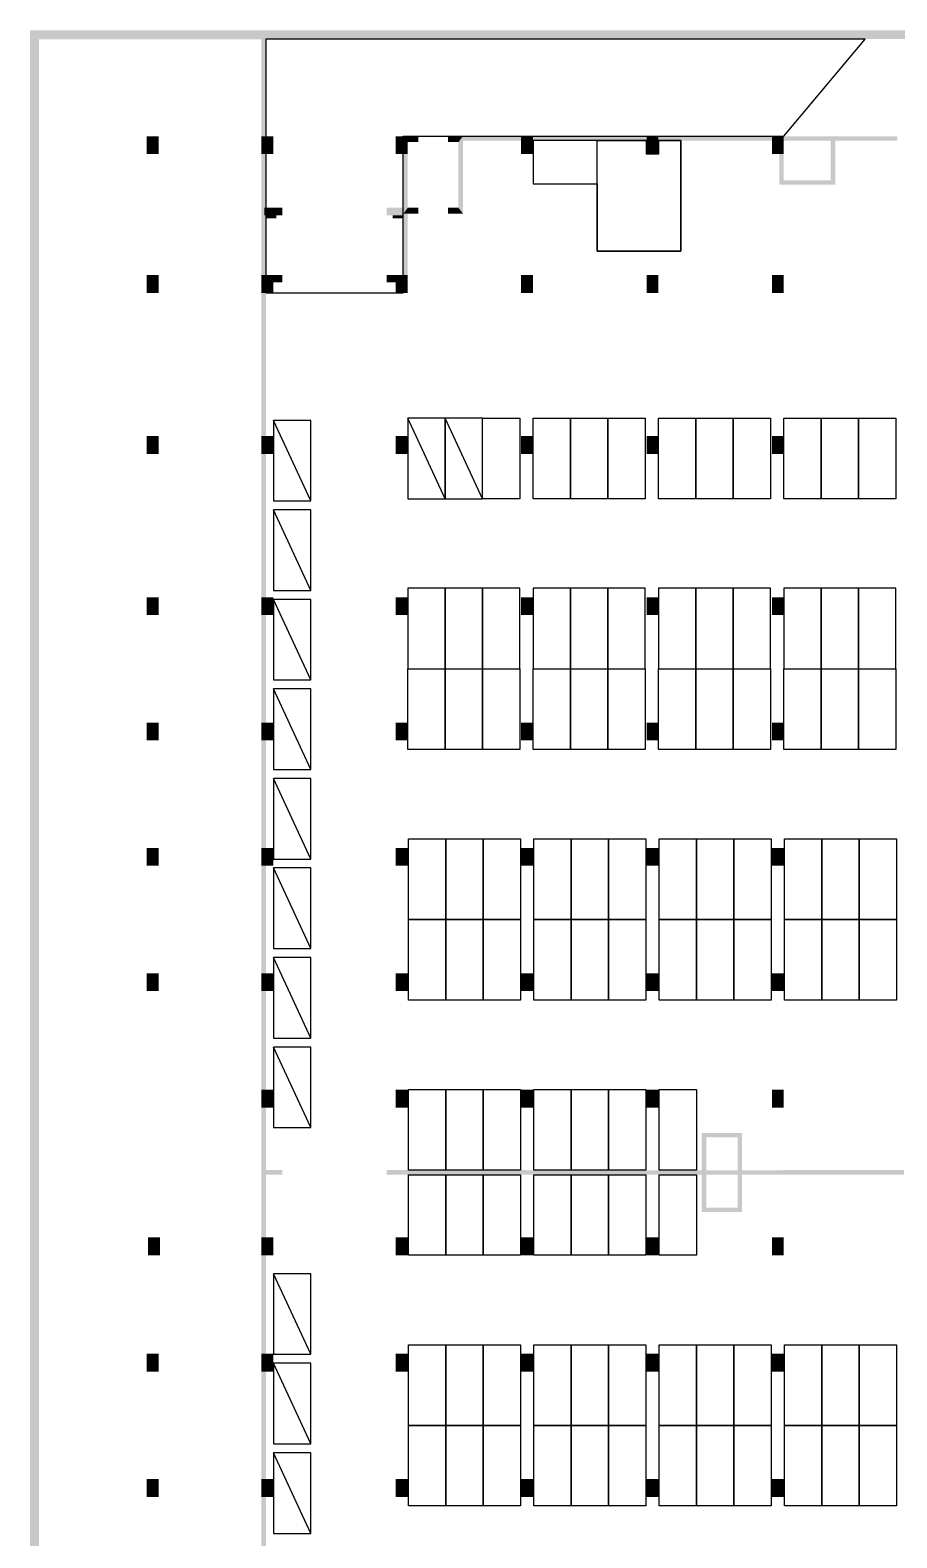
# Model space of a CAD drawing. Header units: inches. Extents: x 112.52 to 113.57, y 28.16 to 29.42.
# Drawn here: x 112.5152 to 112.7576, y 28.9982 to 29.42 of the extents above; entities that cross this region are included whole.
import ezdxf

# ---------------------------------------------------------------- set-up
doc = ezdxf.new("R2010")
doc.units = ezdxf.units.IN
doc.header["$MEASUREMENT"] = 0
for name, color, linetype in [('0.0新增car', 253, 'Continuous'), ('PUB_HATCH', 253, 'Continuous'), ('坡道', 253, 'Continuous'), ('车位区域', 3, 'Continuous')]:
    doc.layers.add(name, color=color, linetype=linetype)

# ---------------------------------------------------------------- blocks, each defined once
blk = doc.blocks.new('xz car')
at = {"layer": '0.0新增car', "color": 253}
blk.add_lwpolyline([(-1906919.5, -12572032.5), (-1906919.5, -12566632.5), (-1904419.5, -12566632.5), (-1904419.5, -12572032.5)], close=True, dxfattribs=at)
blk.add_lwpolyline([(-1904419.5, -12566632.5), (-1906919.5, -12572032.5)], dxfattribs=at)

msp = doc.modelspace()

# ---------------------------------------------------------------- hatches: boundary and pattern name
at = {"layer": 'PUB_HATCH'}
for points in [[(112.51517, 29.41996), (112.51767, 29.41746), (112.57988, 29.41746), (112.5805, 29.4183), (112.5805, 29.41997)], [(112.51684, 28.58818), (112.51767, 28.58881), (112.51767, 29.41746), (112.51517, 29.41996), (112.51517, 28.58818)], [(112.57988, 29.39032), (112.58113, 29.39032), (112.58113, 29.41746), (112.5805, 29.4183), (112.57988, 29.41746)], [(112.5805, 29.4183), (112.58113, 29.41746), (112.83056, 29.41748), (112.83056, 29.41998), (112.5805, 29.41997)], [(112.54773, 29.38531), (112.55107, 29.38531), (112.55107, 29.39032), (112.54773, 29.39032)], [(112.57988, 29.38531), (112.58321, 29.38531), (112.58321, 29.39032), (112.57988, 29.39032)], [(112.61745, 29.38531), (112.62079, 29.38531), (112.62079, 29.39032), (112.61745, 29.39032)], [(112.62079, 29.39032), (112.62079, 29.38865), (112.62371, 29.38865), (112.62371, 29.39032)], [(112.63623, 29.39032), (112.63206, 29.39032), (112.63206, 29.38865), (112.63498, 29.38865)], [(112.63623, 29.39032), (112.63498, 29.38865), (112.63498, 29.37029), (112.63623, 29.36862)], [(112.65251, 29.38907), (112.65251, 29.39032), (112.63561, 29.39032), (112.63561, 29.38907)], [(112.65251, 29.38531), (112.65585, 29.38531), (112.65585, 29.39032), (112.65251, 29.39032)], [(112.65585, 29.39032), (112.65585, 29.38907), (112.67318, 29.38907), (112.67318, 29.39032)], [(112.68758, 29.38907), (112.68758, 29.39032), (112.67318, 29.39032), (112.67318, 29.38907)], [(112.68758, 29.38531), (112.69092, 29.38531), (112.69092, 29.39032), (112.68758, 29.39032)], [(112.69092, 29.39032), (112.69092, 29.38907), (112.69781, 29.38907), (112.69781, 29.39032)], [(112.71284, 29.38907), (112.71284, 29.39032), (112.69781, 29.39032), (112.69781, 29.38907)], [(112.72265, 29.38907), (112.72265, 29.39032), (112.71284, 29.39032), (112.71284, 29.38907)], [(112.72265, 29.38531), (112.72599, 29.38531), (112.72599, 29.39032), (112.72265, 29.39032)], [(112.72599, 29.39032), (112.72599, 29.38907), (112.73976, 29.38907), (112.73976, 29.38991), (112.73976, 29.39032)], [(112.73913, 29.38907), (112.73914, 29.37801), (112.74039, 29.37676), (112.74038, 29.38907)], [(112.75771, 29.38907), (112.75771, 29.39032), (112.73976, 29.39032), (112.73976, 29.38991), (112.73976, 29.38907)], [(112.58113, 29.38531), (112.57988, 29.38531), (112.57988, 29.3515), (112.58113, 29.3515)], [(112.62079, 29.38531), (112.61953, 29.38531), (112.61953, 29.36862), (112.62079, 29.37029)], [(112.72599, 29.38531), (112.72473, 29.38531), (112.72473, 29.37676), (112.72599, 29.37801)], [(112.74039, 29.37676), (112.73914, 29.37801), (112.72599, 29.37801), (112.72473, 29.37676)], [(112.58572, 29.37029), (112.58071, 29.37029), (112.58071, 29.3682), (112.58572, 29.3682)], [(112.61953, 29.3682), (112.62079, 29.37029), (112.61494, 29.37029), (112.61494, 29.3682)], [(112.61953, 29.36862), (112.62371, 29.36862), (112.62371, 29.37029), (112.62079, 29.37029)], [(112.62079, 29.37029), (112.61953, 29.3682), (112.61953, 29.3515), (112.62079, 29.3515)], [(112.63498, 29.37029), (112.63206, 29.37029), (112.63206, 29.36862), (112.63623, 29.36862)], [(112.54773, 29.34649), (112.55107, 29.34649), (112.55107, 29.3515), (112.54773, 29.3515)], [(112.57988, 29.34649), (112.58321, 29.34649), (112.58321, 29.3515), (112.57988, 29.3515)], [(112.58321, 29.3515), (112.58321, 29.34941), (112.58572, 29.34941), (112.58572, 29.3515)], [(112.61745, 29.34941), (112.61745, 29.3515), (112.61494, 29.3515), (112.61494, 29.34941)], [(112.61745, 29.34649), (112.62079, 29.34649), (112.62079, 29.3515), (112.61745, 29.3515)], [(112.65251, 29.34649), (112.65585, 29.34649), (112.65585, 29.3515), (112.65251, 29.3515)], [(112.68758, 29.34649), (112.69092, 29.34649), (112.69092, 29.3515), (112.68758, 29.3515)], [(112.72265, 29.34649), (112.72599, 29.34649), (112.72599, 29.3515), (112.72265, 29.3515)], [(112.58113, 29.34649), (112.57988, 29.34649), (112.57988, 29.30641), (112.58113, 29.30641)], [(112.54773, 29.30141), (112.55107, 29.30141), (112.55107, 29.30641), (112.54773, 29.30641)], [(112.57988, 29.30141), (112.58321, 29.30141), (112.58321, 29.30641), (112.57988, 29.30641)], [(112.61745, 29.30141), (112.62079, 29.30141), (112.62079, 29.30641), (112.61745, 29.30641)], [(112.65251, 29.30141), (112.65585, 29.30141), (112.65585, 29.30641), (112.65251, 29.30641)], [(112.68758, 29.30141), (112.69092, 29.30141), (112.69092, 29.30641), (112.68758, 29.30641)], [(112.72265, 29.30141), (112.72599, 29.30141), (112.72599, 29.30641), (112.72265, 29.30641)], [(112.58113, 29.30141), (112.57988, 29.30141), (112.57988, 29.26133), (112.58113, 29.26133)], [(112.54773, 29.25632), (112.55107, 29.25632), (112.55107, 29.26133), (112.54773, 29.26133)], [(112.57988, 29.25632), (112.58321, 29.25632), (112.58321, 29.26133), (112.57988, 29.26133)], [(112.61745, 29.25632), (112.62079, 29.25632), (112.62079, 29.26133), (112.61745, 29.26133)], [(112.65251, 29.25632), (112.65585, 29.25632), (112.65585, 29.26133), (112.65251, 29.26133)], [(112.68758, 29.25632), (112.69092, 29.25632), (112.69092, 29.26133), (112.68758, 29.26133)], [(112.72265, 29.25632), (112.72599, 29.25632), (112.72599, 29.26133), (112.72265, 29.26133)], [(112.58113, 29.25632), (112.57988, 29.25632), (112.57988, 29.22626), (112.58113, 29.22626)], [(112.54773, 29.22125), (112.55107, 29.22125), (112.55107, 29.22626), (112.54773, 29.22626)], [(112.57988, 29.22125), (112.58321, 29.22125), (112.58321, 29.22626), (112.57988, 29.22626)], [(112.61745, 29.22125), (112.62079, 29.22125), (112.62079, 29.22626), (112.61745, 29.22626)], [(112.65251, 29.22125), (112.65585, 29.22125), (112.65585, 29.22626), (112.65251, 29.22626)], [(112.68758, 29.22125), (112.69092, 29.22125), (112.69092, 29.22626), (112.68758, 29.22626)], [(112.72265, 29.22125), (112.72599, 29.22125), (112.72599, 29.22626), (112.72265, 29.22626)], [(112.58113, 29.22125), (112.57988, 29.22125), (112.57988, 29.1912), (112.58113, 29.1912)], [(112.57988, 29.11856), (112.58321, 29.11856), (112.58321, 29.12357), (112.57988, 29.12357)], [(112.61745, 29.11856), (112.62079, 29.11856), (112.62079, 29.12357), (112.61745, 29.12357)], [(112.65251, 29.11856), (112.65585, 29.11856), (112.65585, 29.12357), (112.65251, 29.12357)], [(112.68758, 29.11856), (112.69092, 29.11856), (112.69092, 29.12357), (112.68758, 29.12357)], [(112.72265, 29.11856), (112.72599, 29.11856), (112.72599, 29.12357), (112.72265, 29.12357)], [(112.58113, 29.11856), (112.57988, 29.11856), (112.57988, 29.08224), (112.58113, 29.08224)], [(112.71429, 29.11146), (112.70302, 29.11146), (112.70427, 29.11021), (112.71429, 29.11021)], [(112.70302, 29.08934), (112.70428, 29.09059), (112.70427, 29.11021), (112.70302, 29.11146)], [(112.71367, 29.1004), (112.71429, 29.10103), (112.71429, 29.11021), (112.71304, 29.11021), (112.71304, 29.10103)], [(112.57985, 29.09979), (112.58572, 29.09979), (112.58572, 29.10104), (112.57985, 29.10104)], [(112.65416, 29.10104), (112.61494, 29.10104), (112.61494, 29.09979), (112.65416, 29.09979), (112.65417, 29.10061)], [(112.71367, 29.1004), (112.71304, 29.10103), (112.65418, 29.10103), (112.65417, 29.10062), (112.65418, 29.09977), (112.71304, 29.09977)], [(112.72599, 29.09979), (112.72598, 29.10104), (112.71429, 29.10103), (112.71367, 29.1004), (112.71429, 29.09977)], [(112.75959, 29.09979), (112.75959, 29.10104), (112.72599, 29.10104), (112.72599, 29.09979)], [(112.71306, 29.09059), (112.71431, 29.08934), (112.71429, 29.09977), (112.71367, 29.1004), (112.71304, 29.09977)], [(112.71431, 29.08934), (112.71306, 29.09059), (112.70428, 29.09059), (112.70302, 29.08934)], [(112.54815, 29.07723), (112.55149, 29.07723), (112.55149, 29.08224), (112.54815, 29.08224)], [(112.57988, 29.07723), (112.58321, 29.07723), (112.58321, 29.08224), (112.57988, 29.08224)], [(112.61745, 29.07723), (112.62079, 29.07723), (112.62079, 29.08224), (112.61745, 29.08224)], [(112.65251, 29.07723), (112.65585, 29.07723), (112.65585, 29.08224), (112.65251, 29.08224)], [(112.68758, 29.07723), (112.69092, 29.07723), (112.69092, 29.08224), (112.68758, 29.08224)], [(112.72265, 29.07723), (112.72599, 29.07723), (112.72599, 29.08224), (112.72265, 29.08224)], [(112.58113, 29.07723), (112.57988, 29.07723), (112.57988, 29.04968), (112.58113, 29.04968)], [(112.54773, 29.04467), (112.55107, 29.04467), (112.55107, 29.04968), (112.54773, 29.04968)], [(112.57988, 29.04467), (112.58321, 29.04467), (112.58321, 29.04968), (112.57988, 29.04968)], [(112.61745, 29.04467), (112.62079, 29.04467), (112.62079, 29.04968), (112.61745, 29.04968)], [(112.65251, 29.04467), (112.65585, 29.04467), (112.65585, 29.04968), (112.65251, 29.04968)], [(112.68758, 29.04467), (112.69092, 29.04467), (112.69092, 29.04968), (112.68758, 29.04968)], [(112.72265, 29.04467), (112.72599, 29.04467), (112.72599, 29.04968), (112.72265, 29.04968)], [(112.58113, 29.04467), (112.57988, 29.04467), (112.57988, 29.01461), (112.58113, 29.01461)], [(112.54773, 29.0096), (112.55107, 29.0096), (112.55107, 29.01461), (112.54773, 29.01461)], [(112.57988, 29.0096), (112.58321, 29.0096), (112.58321, 29.01461), (112.57988, 29.01461)], [(112.61745, 29.0096), (112.62079, 29.0096), (112.62079, 29.01461), (112.61745, 29.01461)], [(112.65251, 29.0096), (112.65585, 29.0096), (112.65585, 29.01461), (112.65251, 29.01461)], [(112.68758, 29.0096), (112.69092, 29.0096), (112.69092, 29.01461), (112.68758, 29.01461)], [(112.72265, 29.0096), (112.72599, 29.0096), (112.72599, 29.01461), (112.72265, 29.01461)], [(112.58113, 29.0096), (112.57988, 29.0096), (112.57988, 28.98205), (112.58113, 28.98205)]]:
    msp.add_hatch(color=253, dxfattribs=at).paths.add_polyline_path(points)
h = msp.add_hatch(color=253, dxfattribs=at)
h.paths.add_polyline_path([(112.58155, 29.3682), (112.58113, 29.3682), (112.58113, 29.36736), (112.58155, 29.36736)])
h.paths.add_polyline_path([(112.58405, 29.3682), (112.58155, 29.3682), (112.58155, 29.36736), (112.58405, 29.36736)])
h = msp.add_hatch(color=253, dxfattribs=at)
h.paths.add_polyline_path([(112.61912, 29.3682), (112.61661, 29.3682), (112.61661, 29.36736), (112.61912, 29.36736)])
h.paths.add_polyline_path([(112.61953, 29.3682), (112.61912, 29.3682), (112.61912, 29.36736), (112.61953, 29.36736)])
at = {"layer": 'PUB_HATCH', "true_color": 0xfcfcfc}
for points in [[(112.54773, 29.18619), (112.55107, 29.18619), (112.55107, 29.1912), (112.54773, 29.1912)], [(112.57988, 29.18619), (112.58321, 29.18619), (112.58321, 29.1912), (112.57988, 29.1912)], [(112.61745, 29.18619), (112.62079, 29.18619), (112.62079, 29.1912), (112.61745, 29.1912)], [(112.65251, 29.18619), (112.65585, 29.18619), (112.65585, 29.1912), (112.65251, 29.1912)], [(112.68758, 29.18619), (112.69092, 29.18619), (112.69092, 29.1912), (112.68758, 29.1912)], [(112.72265, 29.18619), (112.72599, 29.18619), (112.72599, 29.1912), (112.72265, 29.1912)], [(112.58113, 29.18619), (112.57988, 29.18619), (112.57988, 29.15613), (112.58113, 29.15613)], [(112.54773, 29.15112), (112.55107, 29.15112), (112.55107, 29.15613), (112.54773, 29.15613)], [(112.57988, 29.15112), (112.58321, 29.15112), (112.58321, 29.15613), (112.57988, 29.15613)], [(112.61745, 29.15112), (112.62079, 29.15112), (112.62079, 29.15613), (112.61745, 29.15613)], [(112.65251, 29.15112), (112.65585, 29.15112), (112.65585, 29.15613), (112.65251, 29.15613)], [(112.68758, 29.15112), (112.69092, 29.15112), (112.69092, 29.15613), (112.68758, 29.15613)], [(112.72265, 29.15112), (112.72599, 29.15112), (112.72599, 29.15613), (112.72265, 29.15613)], [(112.58113, 29.15112), (112.57988, 29.15112), (112.57988, 29.12357), (112.58113, 29.12357)]]:
    msp.add_hatch(color=7, dxfattribs=at).paths.add_polyline_path(points)

# ---------------------------------------------------------------- linework, layer by layer
at = {"layer": 'PUB_HATCH', "color": 253}
for points in [[(112.65585, 29.37696), (112.6738, 29.37696), (112.6738, 29.35818), (112.69718, 29.35818), (112.69718, 29.38907), (112.69092, 29.38907), (112.69092, 29.38531), (112.68758, 29.38531), (112.68758, 29.38907), (112.65585, 29.38907), (112.65585, 29.37696)], [(112.6738, 29.38907), (112.69718, 29.38907), (112.69718, 29.35818), (112.6738, 29.35818)]]:
    msp.add_lwpolyline(points, close=True, dxfattribs=at)
at = {"layer": '坡道', "color": 253}
msp.add_lwpolyline([(112.61953, 29.34649), (112.61953, 29.39032), (112.72599, 29.39032), (112.74876, 29.41747), (112.58113, 29.41746), (112.58113, 29.34649), (112.61953, 29.34649)], close=True, dxfattribs=at)
at = {"layer": '车位区域', "color": 253}
for points in [[(112.64166, 29.28888), (112.64166, 29.31142), (112.6521, 29.31142), (112.6521, 29.28888)], [(112.65585, 29.28888), (112.65585, 29.31142), (112.66629, 29.31142), (112.66629, 29.28888)], [(112.66629, 29.28888), (112.66629, 29.31142), (112.67673, 29.31142), (112.67673, 29.28888)], [(112.67673, 29.28888), (112.67673, 29.31142), (112.68716, 29.31142), (112.68716, 29.28888)], [(112.69092, 29.28888), (112.69092, 29.31142), (112.70136, 29.31142), (112.70136, 29.28888)], [(112.70136, 29.28888), (112.70136, 29.31142), (112.71179, 29.31142), (112.71179, 29.28888)], [(112.71179, 29.28888), (112.71179, 29.31142), (112.72223, 29.31142), (112.72223, 29.28888)], [(112.72599, 29.28888), (112.72599, 29.31142), (112.73642, 29.31142), (112.73642, 29.28888)], [(112.73642, 29.28888), (112.73642, 29.31142), (112.74686, 29.31142), (112.74686, 29.28888)], [(112.74686, 29.28888), (112.74686, 29.31142), (112.75729, 29.31142), (112.75729, 29.28888)], [(112.62079, 29.26383), (112.62079, 29.24129), (112.63122, 29.24129), (112.63122, 29.26383)], [(112.63122, 29.26383), (112.63122, 29.24129), (112.64166, 29.24129), (112.64166, 29.26383)], [(112.64166, 29.26383), (112.64166, 29.24129), (112.6521, 29.24129), (112.6521, 29.26383)], [(112.65585, 29.26383), (112.65585, 29.24129), (112.66629, 29.24129), (112.66629, 29.26383)], [(112.66629, 29.26383), (112.66629, 29.24129), (112.67673, 29.24129), (112.67673, 29.26383)], [(112.67673, 29.26383), (112.67673, 29.24129), (112.68716, 29.24129), (112.68716, 29.26383)], [(112.69092, 29.26383), (112.69092, 29.24129), (112.70136, 29.24129), (112.70136, 29.26383)], [(112.70136, 29.26383), (112.70136, 29.24129), (112.71179, 29.24129), (112.71179, 29.26383)], [(112.71179, 29.26383), (112.71179, 29.24129), (112.72223, 29.24129), (112.72223, 29.26383)], [(112.72599, 29.26383), (112.72599, 29.24129), (112.73642, 29.24129), (112.73642, 29.26383)], [(112.73642, 29.26383), (112.73642, 29.24129), (112.74686, 29.24129), (112.74686, 29.26383)], [(112.74686, 29.26383), (112.74686, 29.24129), (112.75729, 29.24129), (112.75729, 29.26383)], [(112.62079, 29.21875), (112.62079, 29.24129), (112.63122, 29.24129), (112.63122, 29.21875)], [(112.63122, 29.21875), (112.63122, 29.24129), (112.64166, 29.24129), (112.64166, 29.21875)], [(112.64166, 29.21875), (112.64166, 29.24129), (112.6521, 29.24129), (112.6521, 29.21875)], [(112.65585, 29.21875), (112.65585, 29.24129), (112.66629, 29.24129), (112.66629, 29.21875)], [(112.66629, 29.21875), (112.66629, 29.24129), (112.67673, 29.24129), (112.67673, 29.21875)], [(112.67673, 29.21875), (112.67673, 29.24129), (112.68716, 29.24129), (112.68716, 29.21875)], [(112.69092, 29.21875), (112.69092, 29.24129), (112.70136, 29.24129), (112.70136, 29.21875)], [(112.70136, 29.21875), (112.70136, 29.24129), (112.71179, 29.24129), (112.71179, 29.21875)], [(112.71179, 29.21875), (112.71179, 29.24129), (112.72223, 29.24129), (112.72223, 29.21875)], [(112.72599, 29.21875), (112.72599, 29.24129), (112.73642, 29.24129), (112.73642, 29.21875)], [(112.73642, 29.21875), (112.73642, 29.24129), (112.74686, 29.24129), (112.74686, 29.21875)], [(112.74686, 29.21875), (112.74686, 29.24129), (112.75729, 29.24129), (112.75729, 29.21875)], [(112.62099, 29.17116), (112.62099, 29.1937), (112.63143, 29.1937), (112.63143, 29.17116)], [(112.63143, 29.17116), (112.63143, 29.1937), (112.64187, 29.1937), (112.64187, 29.17116)], [(112.64187, 29.17116), (112.64187, 29.1937), (112.6523, 29.1937), (112.6523, 29.17116)], [(112.65606, 29.17116), (112.65606, 29.1937), (112.6665, 29.1937), (112.6665, 29.17116)], [(112.6665, 29.17116), (112.6665, 29.1937), (112.67693, 29.1937), (112.67693, 29.17116)], [(112.67693, 29.17116), (112.67693, 29.1937), (112.68737, 29.1937), (112.68737, 29.17116)], [(112.69113, 29.17116), (112.69113, 29.1937), (112.70156, 29.1937), (112.70156, 29.17116)], [(112.70156, 29.17116), (112.70156, 29.1937), (112.712, 29.1937), (112.712, 29.17116)], [(112.712, 29.17116), (112.712, 29.1937), (112.72244, 29.1937), (112.72244, 29.17116)], [(112.72619, 29.17116), (112.72619, 29.1937), (112.73663, 29.1937), (112.73663, 29.17116)], [(112.73663, 29.17116), (112.73663, 29.1937), (112.74707, 29.1937), (112.74707, 29.17116)], [(112.74707, 29.17116), (112.74707, 29.1937), (112.7575, 29.1937), (112.7575, 29.17116)], [(112.62099, 29.14862), (112.62099, 29.17116), (112.63143, 29.17116), (112.63143, 29.14862)], [(112.63143, 29.14862), (112.63143, 29.17116), (112.64187, 29.17116), (112.64187, 29.14862)], [(112.64187, 29.14862), (112.64187, 29.17116), (112.6523, 29.17116), (112.6523, 29.14862)], [(112.65606, 29.14862), (112.65606, 29.17116), (112.6665, 29.17116), (112.6665, 29.14862)], [(112.6665, 29.14862), (112.6665, 29.17116), (112.67693, 29.17116), (112.67693, 29.14862)], [(112.67693, 29.14862), (112.67693, 29.17116), (112.68737, 29.17116), (112.68737, 29.14862)], [(112.69113, 29.14862), (112.69113, 29.17116), (112.70156, 29.17116), (112.70156, 29.14862)], [(112.70156, 29.14862), (112.70156, 29.17116), (112.712, 29.17116), (112.712, 29.14862)], [(112.712, 29.14862), (112.712, 29.17116), (112.72244, 29.17116), (112.72244, 29.14862)], [(112.72619, 29.14862), (112.72619, 29.17116), (112.73663, 29.17116), (112.73663, 29.14862)], [(112.73663, 29.14862), (112.73663, 29.17116), (112.74707, 29.17116), (112.74707, 29.14862)], [(112.74707, 29.14862), (112.74707, 29.17116), (112.7575, 29.17116), (112.7575, 29.14862)], [(112.62099, 29.10103), (112.62099, 29.12357), (112.63143, 29.12357), (112.63143, 29.10103)], [(112.63143, 29.10103), (112.63143, 29.12357), (112.64187, 29.12357), (112.64187, 29.10103)], [(112.64187, 29.10103), (112.64187, 29.12357), (112.6523, 29.12357), (112.6523, 29.10103)], [(112.65606, 29.10103), (112.65606, 29.12357), (112.6665, 29.12357), (112.6665, 29.10103)], [(112.6665, 29.10103), (112.6665, 29.12357), (112.67693, 29.12357), (112.67693, 29.10103)], [(112.67693, 29.10103), (112.67693, 29.12357), (112.68737, 29.12357), (112.68737, 29.10103)], [(112.69113, 29.10103), (112.69113, 29.12357), (112.70156, 29.12357), (112.70156, 29.10103)], [(112.62099, 29.07723), (112.62099, 29.09977), (112.63143, 29.09977), (112.63143, 29.07723)], [(112.63143, 29.07723), (112.63143, 29.09977), (112.64187, 29.09977), (112.64187, 29.07723)], [(112.64187, 29.07723), (112.64187, 29.09977), (112.6523, 29.09977), (112.6523, 29.07723)], [(112.65606, 29.07723), (112.65606, 29.09977), (112.6665, 29.09977), (112.6665, 29.07723)], [(112.6665, 29.07723), (112.6665, 29.09977), (112.67693, 29.09977), (112.67693, 29.07723)], [(112.67693, 29.07723), (112.67693, 29.09977), (112.68737, 29.09977), (112.68737, 29.07723)], [(112.69113, 29.07723), (112.69113, 29.09977), (112.70156, 29.09977), (112.70156, 29.07723)], [(112.62099, 29.02964), (112.62099, 29.05218), (112.63143, 29.05218), (112.63143, 29.02964)], [(112.63143, 29.02964), (112.63143, 29.05218), (112.64187, 29.05218), (112.64187, 29.02964)], [(112.64187, 29.02964), (112.64187, 29.05218), (112.6523, 29.05218), (112.6523, 29.02964)], [(112.65606, 29.02964), (112.65606, 29.05218), (112.6665, 29.05218), (112.6665, 29.02964)], [(112.6665, 29.02964), (112.6665, 29.05218), (112.67693, 29.05218), (112.67693, 29.02964)], [(112.67693, 29.02964), (112.67693, 29.05218), (112.68737, 29.05218), (112.68737, 29.02964)], [(112.69113, 29.02964), (112.69113, 29.05218), (112.70156, 29.05218), (112.70156, 29.02964)], [(112.70156, 29.02964), (112.70156, 29.05218), (112.712, 29.05218), (112.712, 29.02964)], [(112.712, 29.02964), (112.712, 29.05218), (112.72244, 29.05218), (112.72244, 29.02964)], [(112.7262, 29.02964), (112.7262, 29.05218), (112.73663, 29.05218), (112.73663, 29.02964)], [(112.73663, 29.02964), (112.73663, 29.05218), (112.74707, 29.05218), (112.74707, 29.02964)], [(112.74707, 29.02964), (112.74707, 29.05218), (112.7575, 29.05218), (112.7575, 29.02964)], [(112.62099, 29.0071), (112.62099, 29.02964), (112.63143, 29.02964), (112.63143, 29.0071)], [(112.63143, 29.0071), (112.63143, 29.02964), (112.64187, 29.02964), (112.64187, 29.0071)], [(112.64187, 29.0071), (112.64187, 29.02964), (112.6523, 29.02964), (112.6523, 29.0071)], [(112.65606, 29.0071), (112.65606, 29.02964), (112.6665, 29.02964), (112.6665, 29.0071)], [(112.6665, 29.0071), (112.6665, 29.02964), (112.67693, 29.02964), (112.67693, 29.0071)], [(112.67693, 29.0071), (112.67693, 29.02964), (112.68737, 29.02964), (112.68737, 29.0071)], [(112.69113, 29.0071), (112.69113, 29.02964), (112.70156, 29.02964), (112.70156, 29.0071)], [(112.70156, 29.0071), (112.70156, 29.02964), (112.712, 29.02964), (112.712, 29.0071)], [(112.712, 29.0071), (112.712, 29.02964), (112.72244, 29.02964), (112.72244, 29.0071)], [(112.7262, 29.0071), (112.7262, 29.02964), (112.73663, 29.02964), (112.73663, 29.0071)], [(112.73663, 29.0071), (112.73663, 29.02964), (112.74707, 29.02964), (112.74707, 29.0071)], [(112.74707, 29.0071), (112.74707, 29.02964), (112.7575, 29.02964), (112.7575, 29.0071)]]:
    msp.add_lwpolyline(points, close=True, dxfattribs=at)

# ---------------------------------------------------------------- block references
at = {"layer": '0.0新增car', "color": 253, "xscale": -4.1745729528e-06, "yscale": 4.1745729528e-06, "zscale": 4.1745729528e-06, "rotation": 180}
for p in [(120.54379, -23.17205), (120.58136, -23.17144), (120.5918, -23.17144), (120.54379, -23.19709), (120.54379, -23.22214), (120.54379, -23.24719), (120.54379, -23.27224), (120.54379, -23.34738), (120.54379, -23.4108), (120.54379, -23.43585), (120.54379, -23.4609)]:
    msp.add_blockref('xz car', p, dxfattribs=at)
at = {"layer": '0.0新增car', "color": 1, "xscale": -4.1745729528e-06, "yscale": 4.1745729528e-06, "zscale": 4.1745729528e-06, "rotation": 180}
for p in [(120.54379, -23.29728), (120.54379, -23.32233)]:
    msp.add_blockref('xz car', p, dxfattribs=at)

doc.saveas('drawing.dxf')
